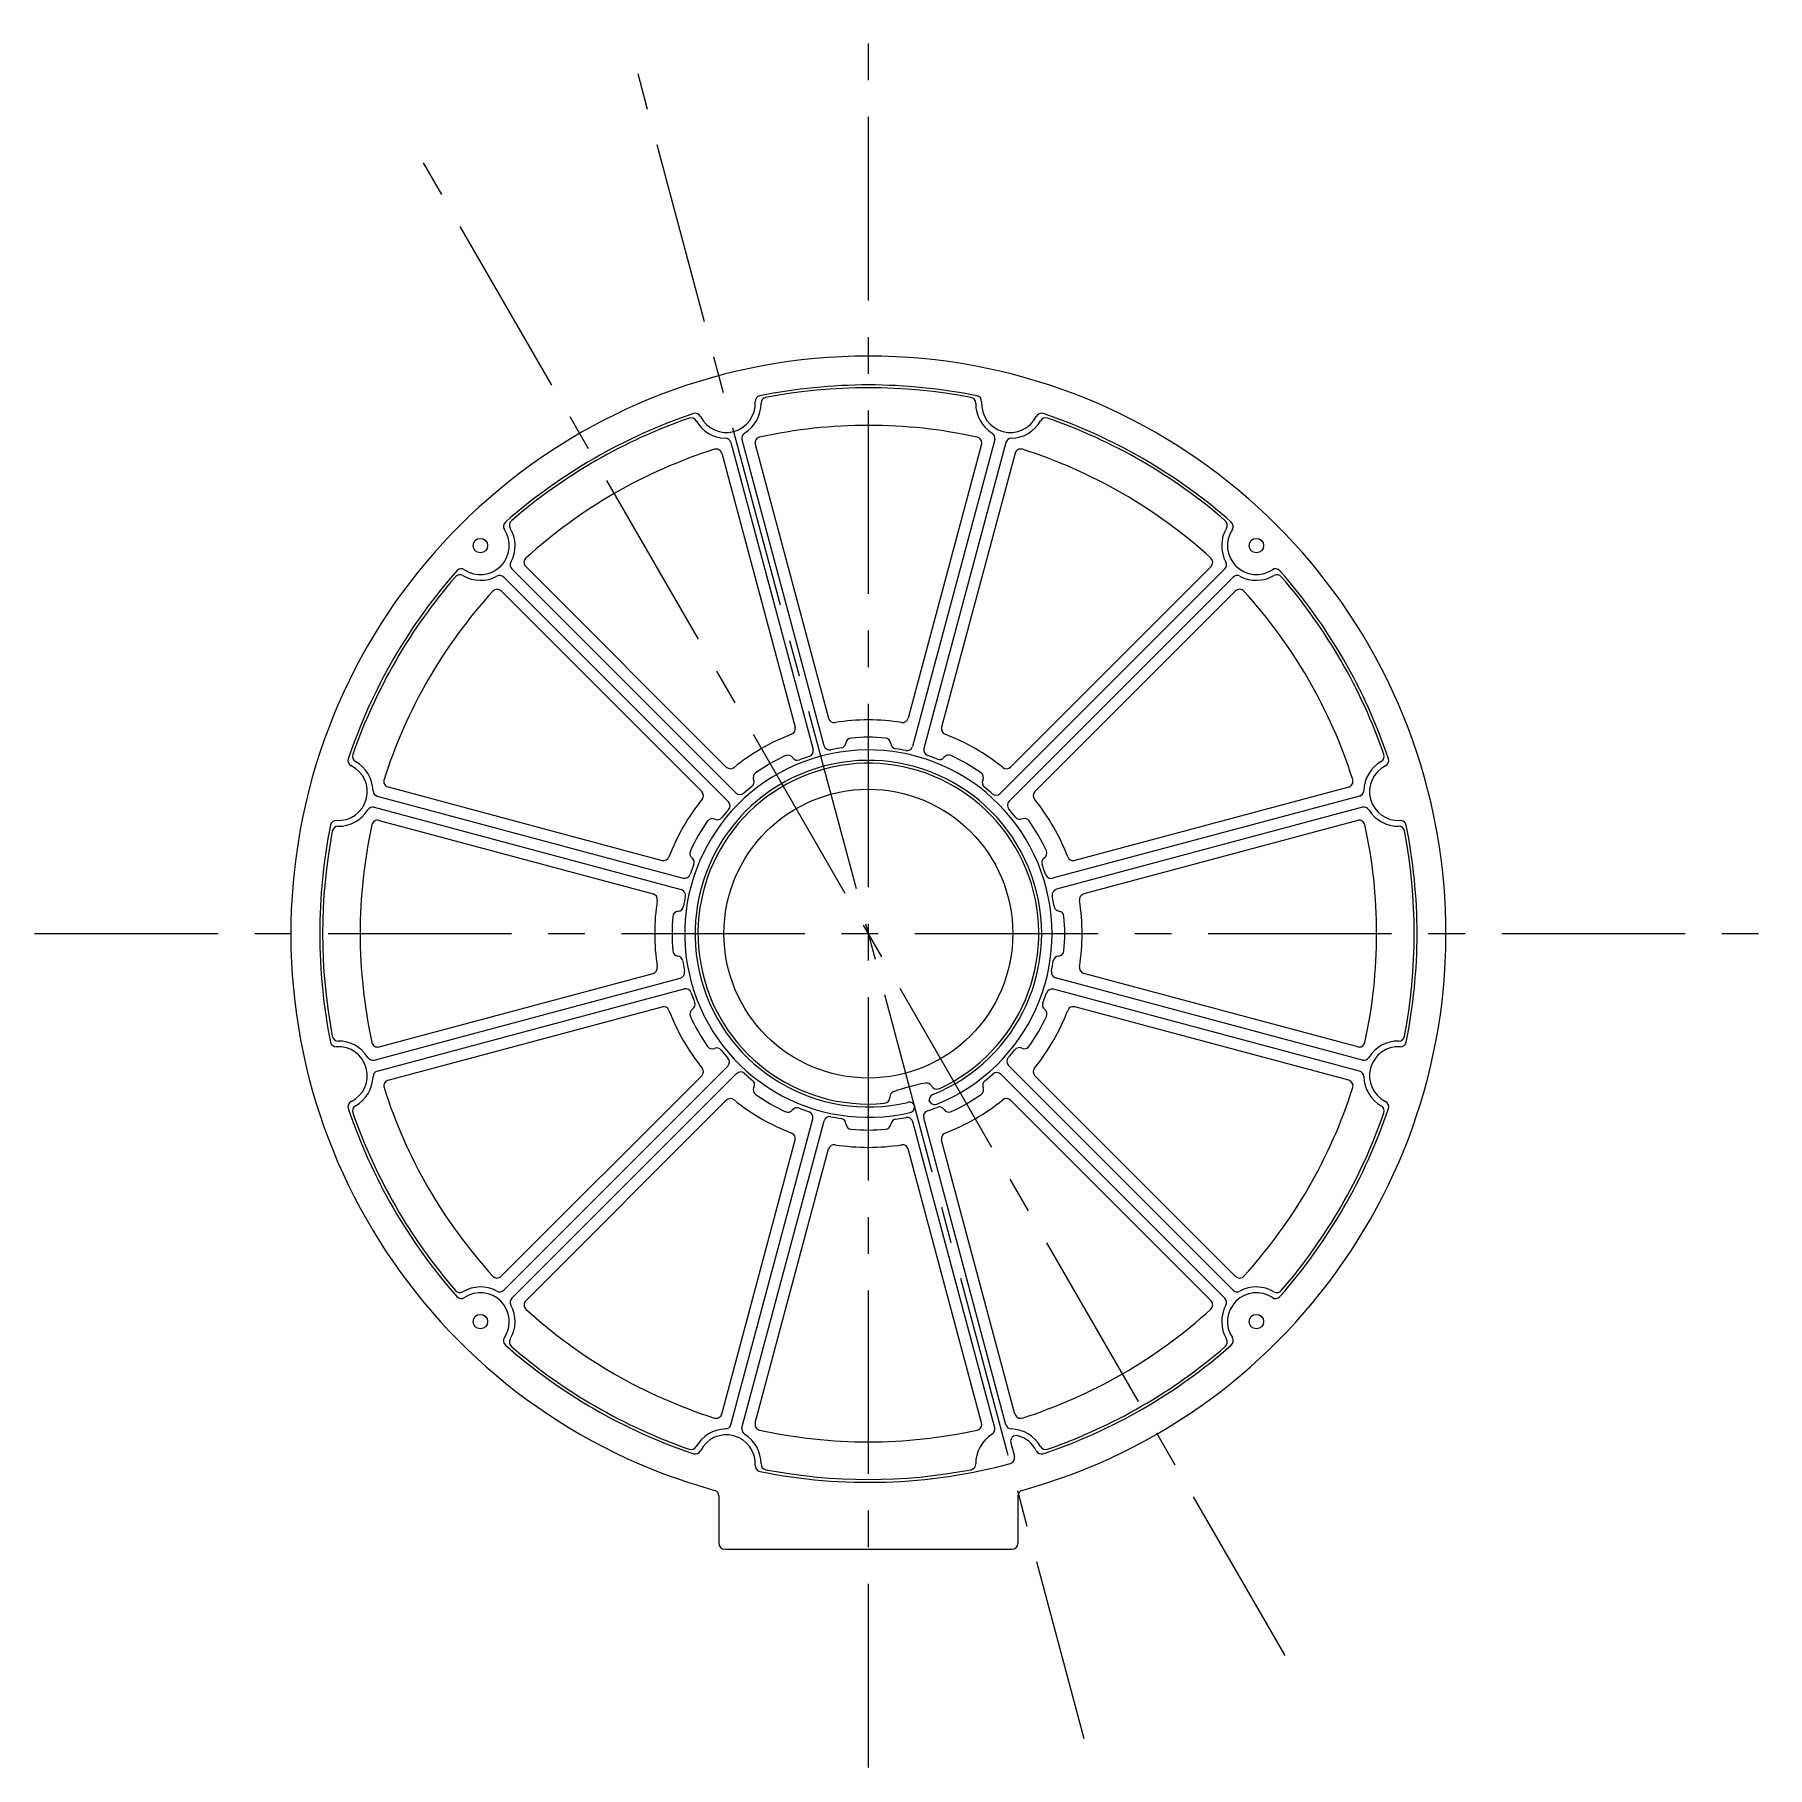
# Model space of a CAD drawing. Header units: millimetres. Extents: x 133 to 433, y 143 to 443.
import ezdxf

# ---------------------------------------------------------------- set-up
doc = ezdxf.new("R2010")
doc.units = ezdxf.units.MM
doc.linetypes.add('CENTER', pattern=[50.8, 31.75, -6.35, 6.35, -6.35])
for name, color, linetype, lineweight, true_color in [('Centre', 1, 'CENTER', 0, 0xff0000), ('Front', 4, 'Continuous', 0, 0x00ffff), ('LED Ring', 2, 'Continuous', 0, 0xffff00), ('Main Ring', 2, 'Continuous', 0, 0xffff00), ('Middle', 7, 'Continuous', 0, 0xffffff), ('Segment', 7, 'Continuous', 0, 0xffffff)]:
    doc.layers.add(name, color=color, linetype=linetype, lineweight=lineweight, true_color=true_color)

# ---------------------------------------------------------------- blocks, each defined once
blk = doc.blocks.new('Face Cutout')
at = {"layer": 'Front'}
for p, q in [((3, 86.91), (3, 37.79)), ((40.86, 76.76), (16.3, 34.23))]:
    blk.add_line(p, q, dxfattribs=at)
for centre, radius, start, end in [((4, 86.91), 1, 87.3648, 180), ((0, 0), 88, 62.6352, 87.3648), ((39.99, 77.26), 1, 330, 62.6352), ((4, 37.79), 1, 180, 263.9577), ((0, 0), 37, 66.0423, 83.9577), ((15.43, 34.73), 1, 246.0423, 330)]:
    blk.add_arc(centre, radius, start, end, dxfattribs=at)
blk = doc.blocks.new('Smooth Segment')
at = {"layer": 'Segment'}
for p, q in [((-21.89, -85.54), (-7.65, -32.41)), ((4.74, -32.15), (6.52, -31.84)), ((21.89, -85.54), (7.69, -32.56)), ((3.89, -33.01), (3.89, -33.01))]:
    blk.add_line(p, q, dxfattribs=at)
for centre, radius, start, end in [((-6.68, -32.67), 1, 78.4385, 165), ((0, 0), 32.35, 258.4385, 261.5819), ((-4.88, -32.99), 1, 3.2477, 81.5819), ((-2.88, -32.87), 1, 183.2477, 264.9846), ((4.88, -33.14), 1, 98.3802, 172.3686), ((6.72, -32.82), 1, 15, 101.5773), ((0, 0), 34, 264.9846, 275.0427), ((2.9, -32.87), 1, 275.0427, 352.3686), ((-20.92, -85.8), 1, 165, 238.3985), ((-24.59, -91.76), 6, 359.4441, 58.3985), ((24.59, -91.76), 6, 121.6015, 180.5559), ((20.92, -85.8), 1, 301.6015, 15), ((-17.59, -91.83), 1, 179.4441, 259.1576), ((0, 0), 94.5, 259.1576, 280.8424), ((17.59, -91.83), 1, 280.8424, 0.5559)]:
    blk.add_arc(centre, radius, start, end, dxfattribs=at)

msp = doc.modelspace()

# ---------------------------------------------------------------- linework, layer by layer
at = {"layer": 'Centre'}
for p, q in [((277.6, 142.5), (277.6, 442.5)), ((314.96, 147.42), (237.32, 437.2)), ((349.78, 161.84), (199.78, 421.65)), ((133.25, 286.85), (433.25, 286.85))]:
    msp.add_line(p, q, dxfattribs=at)
at = {"layer": 'Front'}
for p, q in [((251.72, 189.5), (251.72, 181.26)), ((303.48, 189.5), (303.48, 181.26)), ((252.72, 180.26), (302.48, 180.26))]:
    msp.add_line(p, q, dxfattribs=at)
msp.add_circle((277.6, 286.85), 25, dxfattribs=at)
for centre, radius, start, end in [((277.6, 286.85), 100, 285.4357, 254.5643), ((250.72, 189.5), 1, 0, 74.5643), ((304.48, 189.5), 1, 105.4357, 180), ((252.72, 181.26), 1, 180, 270), ((302.48, 181.26), 1, 270, 0)]:
    msp.add_arc(centre, radius, start, end, dxfattribs=at)
at = {"layer": 'LED Ring'}
for p, q in [((285.62, 256.93), (285.57, 257.12)), ((288.2, 257.74), (288.13, 257.93))]:
    msp.add_line(p, q, dxfattribs=at)
for centre, radius, start, end in [((277.6, 286.85), 31.8, 291.8606, 283.1394), ((277.6, 286.85), 30, 291.8486, 283.1514), ((289.14, 258.08), 1, 111.8486, 200), ((284.65, 256.67), 1, 15, 103.1514), ((284.6, 256.86), 1, 283.1394, 15), ((289.07, 258.27), 1, 200, 291.8606)]:
    msp.add_arc(centre, radius, start, end, dxfattribs=at)
at = {"layer": 'Main Ring'}
for p, q in [((302.26, 198.7), (302.9, 196.32)), ((251.72, 189.5), (251.72, 181.26)), ((303.48, 189.5), (303.48, 181.26)), ((252.72, 180.26), (302.48, 180.26))]:
    msp.add_line(p, q, dxfattribs=at)
for centre in [(210.43, 354.03), (344.78, 354.03), (210.43, 219.68), (344.78, 219.68)]:
    msp.add_circle(centre, 1.25, dxfattribs=at)
for centre, radius, start, end in [((277.6, 286.85), 100, 285.4357, 254.5643), ((277.6, 286.85), 95, 78.5876, 101.4124), ((253.01, 378.62), 5, 206.3831, 3.6169), ((259, 379), 1, 101.4124, 183.6169), ((296.2, 379), 1, 356.3831, 78.5876), ((302.19, 378.62), 5, 176.3831, 333.6169), ((277.6, 286.85), 95, 108.5876, 131.4124), ((247.64, 375.95), 1, 26.3831, 108.5876), ((307.56, 375.95), 1, 71.4124, 153.6169), ((277.6, 286.85), 95, 48.5876, 71.4124), ((215.42, 357.35), 1, 131.4124, 213.6169), ((339.78, 357.35), 1, 326.3831, 48.5876), ((210.43, 354.03), 5, 236.3831, 33.6169), ((344.78, 354.03), 5, 146.3831, 303.6169), ((277.6, 286.85), 95, 138.5876, 161.4124), ((207.1, 349.03), 1, 56.3831, 138.5876), ((348.1, 349.03), 1, 41.4124, 123.6169), ((277.6, 286.85), 95, 18.5876, 41.4124), ((185.84, 311.44), 5, 266.3831, 63.6169), ((188.5, 316.82), 1, 161.4124, 243.6169), ((369.36, 311.44), 5, 116.3831, 273.6169), ((366.7, 316.82), 1, 296.3831, 18.5876), ((185.46, 305.45), 1, 86.3831, 168.5876), ((369.74, 305.45), 1, 11.4124, 93.6169), ((277.6, 286.85), 95, 168.5876, 191.4124), ((277.6, 286.85), 95, 348.5876, 11.4124), ((185.46, 268.25), 1, 191.4124, 273.6169), ((185.84, 262.27), 5, 296.3831, 93.6169), ((369.36, 262.27), 5, 86.3831, 243.6169), ((369.74, 268.25), 1, 266.3831, 348.5876), ((188.5, 256.89), 1, 116.3831, 198.5876), ((277.6, 286.85), 95, 198.5876, 221.4124), ((277.6, 286.85), 95, 318.5876, 341.4124), ((366.7, 256.89), 1, 341.4124, 63.6169), ((207.1, 224.68), 1, 221.4124, 303.6169), ((210.43, 219.68), 5, 326.3831, 123.6169), ((344.78, 219.68), 5, 56.3831, 213.6169), ((348.1, 224.68), 1, 236.3831, 318.5876), ((215.42, 216.36), 1, 146.3831, 228.5876), ((339.78, 216.36), 1, 311.4124, 33.6169), ((277.6, 286.85), 95, 228.5876, 251.4124), ((277.6, 286.85), 95, 288.5876, 311.4124), ((253.01, 195.09), 5, 356.3831, 153.6169), ((303.22, 198.95), 1, 75, 195), ((302.19, 195.09), 5, 26.3831, 75), ((247.64, 197.76), 1, 251.4124, 333.6169), ((277.6, 286.85), 95, 258.5876, 285), ((301.93, 196.06), 1, 285, 15), ((307.56, 197.76), 1, 206.3831, 288.5876), ((259, 194.71), 1, 176.3831, 258.5876), ((250.72, 189.5), 1, 0, 74.5643), ((304.48, 189.5), 1, 105.4357, 180), ((252.72, 181.26), 1, 180, 270), ((302.48, 181.26), 1, 270, 0)]:
    msp.add_arc(centre, radius, start, end, dxfattribs=at)
at = {"layer": 'Middle'}
for centre, radius, start, end in [((277.6, 286.85), 29.5, 294.5116, 275.4831), ((280.32, 258.48), 1, 275.4831, 359.1566), ((282.33, 258.55), 1, 109.966, 179.1566), ((293.59, 227.53), 34, 100.3752, 109.966), ((287.65, 259.99), 1, 31.0122, 100.3752), ((289.42, 260.92), 1, 211.0122, 294.5116)]:
    msp.add_arc(centre, radius, start, end, dxfattribs=at)
at = {"layer": 'Segment'}
for p, q in [((281.32, 258.47), (281.33, 258.56)), ((288.51, 260.51), (288.57, 260.41))]:
    msp.add_line(p, q, dxfattribs=at)

# ---------------------------------------------------------------- block references
at = {"layer": 'Front'}
for rotation in [15.000000000000012, 14.999999999999984, 45, 344.99999999999994, 74.99999999999999, 314.9999999999999, 105, 285, 135, 255, 165, 225, 195]:
    msp.add_blockref('Face Cutout', (277.6, 286.85), dxfattribs=dict(at, rotation=rotation))
at = {"layer": 'Segment'}
for rotation in [180, 210, 150, 240, 120, 270, 90, 299.99999999999994, 60, 330, 29.999999999999993, 360]:
    msp.add_blockref('Smooth Segment', (277.6, 286.85), dxfattribs=dict(at, rotation=rotation))
msp.add_blockref('Smooth Segment', (277.6, 286.85), dxfattribs=at)

doc.saveas('drawing.dxf')
